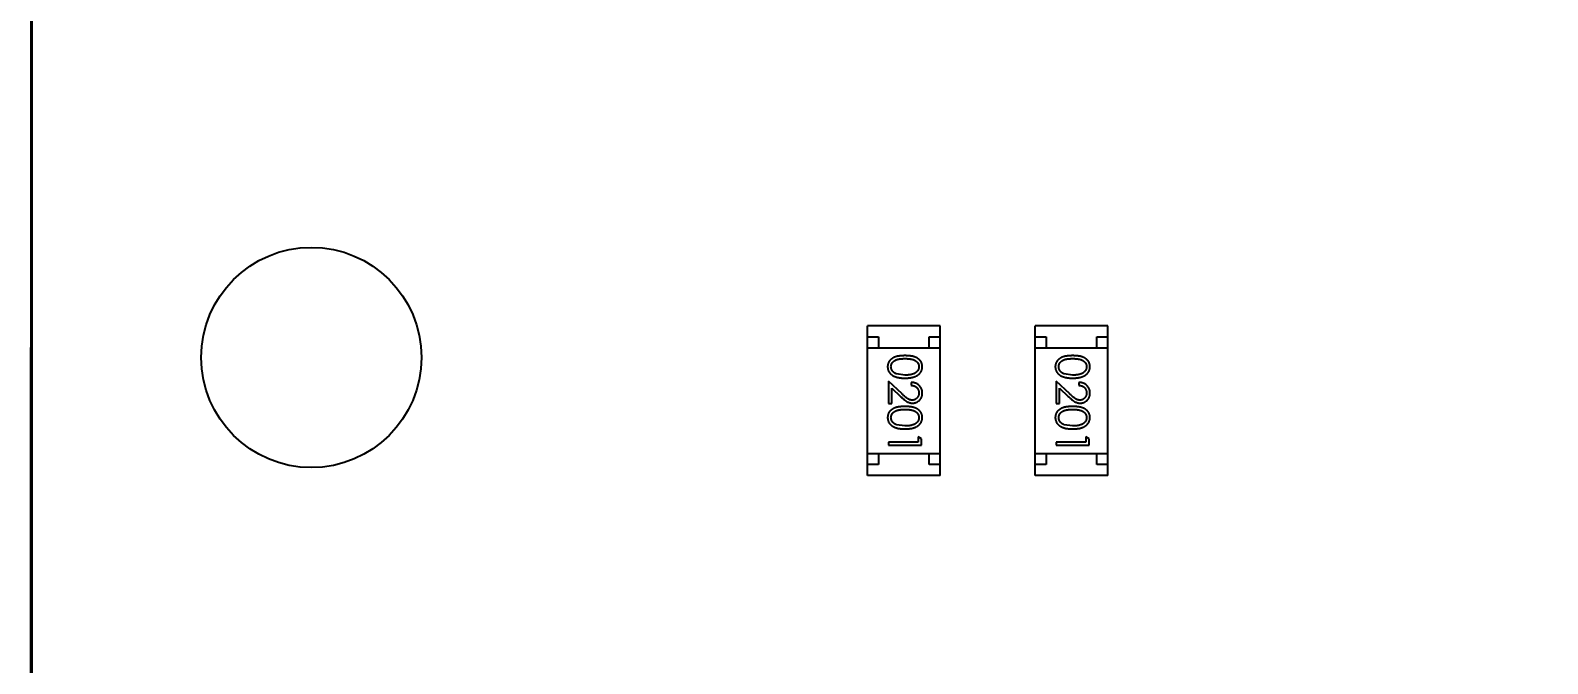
# Model space of a CAD drawing. Header units: inches. Extents: x -13 to 119, y -33 to 44.
# Drawn here: x 87.68 to 94.57, y 6.61 to 9.49 of the extents above; entities that cross this region are included whole.
import ezdxf

# ---------------------------------------------------------------- set-up
doc = ezdxf.new("R2010")
doc.units = ezdxf.units.IN
doc.header["$LTSCALE"] = 1.21
doc.header["$MEASUREMENT"] = 0
doc.header["$PDMODE"] = 3
doc.header["$PDSIZE"] = 0.3125
doc.layers.get('0').update_dxf_attribs({"linetype": 'CONTINUOUS'})
doc.layers.get('Defpoints').update_dxf_attribs({"linetype": 'CONTINUOUS'})
doc.layers.add('DIM', color=3, linetype='CONTINUOUS')
doc.styles.get("Standard").update_dxf_attribs({"font": 'txt', "width": 0.8})
doc.dimstyles.get("Standard").update_dxf_attribs({"dimtxt": 0.15625, "dimasz": 0.1875, "dimexe": 0.125, "dimexo": 0.0625, "dimgap": 0.09, "dimtad": 0, "dimtih": 1, "dimtoh": 1, "dimzin": 4, "dimdsep": 46, "dimtxsty": 'Standard', "dimblk": '_FILLED', "dimblk1": '_FILLED', "dimblk2": '_FILLED', "dimcen": 0.09, "dimazin": 1, "dimtp": 0.01, "dimtm": 0.01, "dimtfac": 1, "dimtofl": 0, "dimtmove": 0, "dimatfit": 3, "dimldrblk": '_FILLED', "dimfxl": 1, "dimtolj": 1, "dimtzin": 4, "dimarcsym": 0})

# ---------------------------------------------------------------- blocks, each defined once
blk = doc.blocks.new('_FILLED')
at = {"color": 0, "linetype": 'ByBlock'}
blk.add_solid([(0, 0), (-1, 0.1667), (-1, -0.1667)], dxfattribs=at)
blk = doc.blocks.new('*D26')
at = {"layer": 'Defpoints', "color": 0}
for p in [(87.6825, 22.6485), (108.0025, -8.1472), (108.0025, -17.2496)]:
    blk.add_point(p, dxfattribs=at)
at = {"layer": 'DIM', "color": 0, "lineweight": -2}
for p, q in [((87.6825, 22.586), (87.6825, -17.3746)), ((108.0025, -8.2097), (108.0025, -17.3746)), ((88.8825, -17.2496), (95.9125, -17.2496)), ((106.8025, -17.2496), (99.7725, -17.2496))]:
    blk.add_line(p, q, dxfattribs=at)
at = {"layer": 'DIM', "color": 0, "lineweight": -2, "xscale": 1.2, "yscale": 1.2, "zscale": 1.2, "rotation": 180}
blk.add_blockref('_FILLED', (87.6825, -17.2496), dxfattribs=at)
at = {"layer": 'DIM', "color": 0, "lineweight": -2, "xscale": 1.2, "yscale": 1.2, "zscale": 1.2}
blk.add_blockref('_FILLED', (108.0025, -17.2496), dxfattribs=at)
at = {"layer": 'DIM', "color": 0, "insert": (97.8425, -17.2496), "char_height": 1.2, "attachment_point": 5}
blk.add_mtext('\\A1;20.32', dxfattribs=at)

msp = doc.modelspace()

# ---------------------------------------------------------------- linework, layer by layer
at = {"color": 7, "linetype": 'Continuous'}
for p, q in [((87.6756, -1.8207), (87.6825, 22.6479)), ((91.4798, 7.4682), (91.4798, 8.1482)), ((91.8098, 8.1482), (91.4798, 8.1482)), ((91.8098, 7.4682), (91.8098, 8.1482)), ((92.2418, 7.4682), (92.2418, 8.1482)), ((92.5718, 8.1482), (92.2418, 8.1482)), ((92.5718, 7.4682), (92.5718, 8.1482)), ((91.4798, 8.0982), (91.5298, 8.0982)), ((91.5298, 8.0982), (91.5298, 8.0482)), ((91.7598, 8.0482), (91.7598, 8.0982)), ((91.7598, 8.0982), (91.8098, 8.0982)), ((92.2418, 8.0982), (92.2918, 8.0982)), ((92.2918, 8.0982), (92.2918, 8.0482)), ((92.5218, 8.0482), (92.5218, 8.0982)), ((92.5218, 8.0982), (92.5718, 8.0982)), ((91.4798, 8.0482), (91.8098, 8.0482)), ((92.2418, 8.0482), (92.5718, 8.0482)), ((91.6501, 7.9237), (91.6123, 7.9294)), ((92.4121, 7.9237), (92.3743, 7.9294)), ((91.5751, 7.8968), (91.5751, 7.7949)), ((91.6371, 7.8386), (91.5751, 7.8968)), ((91.5904, 7.7949), (91.5904, 7.8647)), ((91.5904, 7.8647), (91.6305, 7.8271)), ((91.6789, 7.891), (91.6789, 7.8776)), ((92.3371, 7.8968), (92.3371, 7.7949)), ((92.3991, 7.8386), (92.3371, 7.8968)), ((92.3524, 7.7949), (92.3524, 7.8647)), ((92.3524, 7.8647), (92.3925, 7.8271)), ((92.4409, 7.891), (92.4409, 7.8776)), ((91.5751, 7.7949), (91.5904, 7.7949)), ((92.3371, 7.7949), (92.3524, 7.7949)), ((91.6501, 7.6929), (91.6123, 7.6986)), ((92.4121, 7.6929), (92.3743, 7.6986)), ((91.5751, 7.6199), (91.5751, 7.6064)), ((91.7097, 7.6199), (91.5751, 7.6199)), ((91.5751, 7.6064), (91.7251, 7.6064)), ((91.7097, 7.6429), (91.7097, 7.6199)), ((91.7251, 7.6341), (91.7097, 7.6429)), ((91.7251, 7.6064), (91.7251, 7.6341)), ((92.3371, 7.6199), (92.3371, 7.6064)), ((92.4717, 7.6199), (92.3371, 7.6199)), ((92.3371, 7.6064), (92.4871, 7.6064)), ((92.4717, 7.6429), (92.4717, 7.6199)), ((92.4871, 7.6341), (92.4717, 7.6429)), ((92.4871, 7.6064), (92.4871, 7.6341)), ((91.4798, 7.5682), (91.8098, 7.5682)), ((91.5298, 7.5182), (91.4798, 7.5182)), ((91.5298, 7.5682), (91.5298, 7.5182)), ((91.7598, 7.5182), (91.7598, 7.5682)), ((91.8098, 7.5182), (91.7598, 7.5182)), ((92.2418, 7.5682), (92.5718, 7.5682)), ((92.2918, 7.5182), (92.2418, 7.5182)), ((92.2918, 7.5682), (92.2918, 7.5182)), ((92.5218, 7.5182), (92.5218, 7.5682)), ((92.5718, 7.5182), (92.5218, 7.5182)), ((91.8098, 7.4682), (91.4798, 7.4682)), ((92.5718, 7.4682), (92.2418, 7.4682))]:
    msp.add_line(p, q, dxfattribs=at)
msp.add_circle((88.9525, 8.0039), 0.5, dxfattribs=at)
for points, knots in [([(91.65, 8.0122), (91.6476, 8.0122), (91.643, 8.0121), (91.6362, 8.0118), (91.6298, 8.0113), (91.6239, 8.0106), (91.6184, 8.0097), (91.6132, 8.0087), (91.6085, 8.0073), (91.6042, 8.0058), (91.6002, 8.0041), (91.5964, 8.0023), (91.593, 8.0003), (91.5898, 7.9981), (91.5868, 7.9958), (91.5841, 7.9933), (91.5816, 7.9906), (91.5794, 7.9879), (91.5775, 7.9849), (91.5758, 7.9819), (91.5744, 7.9788), (91.5732, 7.9756), (91.5723, 7.9724), (91.5717, 7.969), (91.5713, 7.9655), (91.5712, 7.9632), (91.5712, 7.962)], [0, 0, 0, 0, 0.068113, 0.132564, 0.193427, 0.250218, 0.303569, 0.353576, 0.400235, 0.443586, 0.484619, 0.524292, 0.56238, 0.599049, 0.63494, 0.669782, 0.704009, 0.737842, 0.771098, 0.803896, 0.836415, 0.868639, 0.900715, 0.933378, 0.966213, 1, 1, 1, 1]), ([(91.5866, 7.9616), (91.5867, 7.9632), (91.5868, 7.9665), (91.5881, 7.9714), (91.5902, 7.9761), (91.5926, 7.9799), (91.5949, 7.9828), (91.5968, 7.9848), (91.599, 7.9867), (91.6013, 7.9885), (91.6038, 7.9901), (91.6065, 7.9916), (91.6094, 7.9929), (91.6125, 7.9942), (91.6159, 7.9953), (91.6197, 7.9962), (91.6238, 7.997), (91.6283, 7.9976), (91.6332, 7.9981), (91.6385, 7.9984), (91.6442, 7.9987), (91.6481, 7.9987), (91.6501, 7.9987)], [0, 0, 0, 0, 0.060034, 0.120278, 0.182348, 0.247919, 0.281641, 0.315701, 0.350322, 0.385703, 0.421819, 0.459196, 0.497866, 0.538301, 0.58121, 0.628183, 0.679403, 0.734699, 0.794074, 0.858416, 0.927049, 1, 1, 1, 1]), ([(91.7289, 7.962), (91.7289, 7.9632), (91.7288, 7.9655), (91.7284, 7.969), (91.7278, 7.9724), (91.7268, 7.9757), (91.7257, 7.9789), (91.7242, 7.982), (91.7225, 7.985), (91.7205, 7.988), (91.7183, 7.9908), (91.7159, 7.9935), (91.7132, 7.9959), (91.7102, 7.9982), (91.707, 8.0004), (91.7036, 8.0024), (91.6998, 8.0042), (91.6959, 8.0059), (91.6916, 8.0074), (91.6869, 8.0087), (91.6818, 8.0098), (91.6762, 8.0106), (91.6703, 8.0113), (91.6639, 8.0118), (91.6571, 8.0121), (91.6524, 8.0122), (91.65, 8.0122)], [0, 0, 0, 0, 0.033742, 0.066533, 0.099153, 0.13154, 0.164087, 0.196563, 0.229707, 0.263315, 0.297504, 0.331686, 0.366482, 0.4021, 0.438958, 0.476748, 0.515985, 0.556589, 0.599519, 0.645765, 0.695487, 0.748721, 0.805687, 0.866754, 0.931405, 1, 1, 1, 1]), ([(91.6501, 7.9987), (91.6521, 7.9987), (91.656, 7.9987), (91.6616, 7.9984), (91.6669, 7.9981), (91.6718, 7.9976), (91.6763, 7.997), (91.6805, 7.9962), (91.6842, 7.9952), (91.6877, 7.9942), (91.6908, 7.9929), (91.6937, 7.9916), (91.6964, 7.9901), (91.6989, 7.9884), (91.7012, 7.9867), (91.7033, 7.9848), (91.7053, 7.9828), (91.7075, 7.9799), (91.7099, 7.9762), (91.712, 7.9715), (91.7133, 7.9666), (91.7134, 7.9632), (91.7135, 7.9616)], [0, 0, 0, 0, 0.073302, 0.142286, 0.206253, 0.266017, 0.321612, 0.372532, 0.419497, 0.462398, 0.502825, 0.541489, 0.579034, 0.615143, 0.650298, 0.684912, 0.718701, 0.752189, 0.817245, 0.879117, 0.939613, 1, 1, 1, 1]), ([(92.412, 8.0122), (92.4096, 8.0122), (92.405, 8.0121), (92.3982, 8.0118), (92.3918, 8.0113), (92.3859, 8.0106), (92.3804, 8.0097), (92.3752, 8.0087), (92.3705, 8.0073), (92.3662, 8.0058), (92.3622, 8.0041), (92.3584, 8.0023), (92.355, 8.0003), (92.3518, 7.9981), (92.3488, 7.9958), (92.3461, 7.9933), (92.3436, 7.9906), (92.3414, 7.9879), (92.3395, 7.9849), (92.3378, 7.9819), (92.3364, 7.9788), (92.3352, 7.9756), (92.3343, 7.9724), (92.3337, 7.969), (92.3333, 7.9655), (92.3332, 7.9632), (92.3332, 7.962)], [0, 0, 0, 0, 0.068113, 0.132564, 0.193427, 0.250218, 0.303569, 0.353576, 0.400235, 0.443586, 0.484619, 0.524292, 0.56238, 0.599049, 0.63494, 0.669782, 0.704009, 0.737842, 0.771098, 0.803896, 0.836415, 0.868639, 0.900715, 0.933378, 0.966213, 1, 1, 1, 1]), ([(92.3486, 7.9616), (92.3487, 7.9632), (92.3488, 7.9665), (92.3501, 7.9714), (92.3522, 7.9761), (92.3546, 7.9799), (92.3569, 7.9828), (92.3588, 7.9848), (92.361, 7.9867), (92.3633, 7.9885), (92.3658, 7.9901), (92.3685, 7.9916), (92.3714, 7.9929), (92.3745, 7.9942), (92.3779, 7.9953), (92.3817, 7.9962), (92.3858, 7.997), (92.3903, 7.9976), (92.3952, 7.9981), (92.4005, 7.9984), (92.4062, 7.9987), (92.4101, 7.9987), (92.4121, 7.9987)], [0, 0, 0, 0, 0.060034, 0.120278, 0.182348, 0.247919, 0.281641, 0.315701, 0.350322, 0.385703, 0.421819, 0.459196, 0.497866, 0.538301, 0.58121, 0.628183, 0.679403, 0.734699, 0.794074, 0.858416, 0.927049, 1, 1, 1, 1]), ([(92.4909, 7.962), (92.4909, 7.9632), (92.4908, 7.9655), (92.4904, 7.969), (92.4898, 7.9724), (92.4888, 7.9757), (92.4877, 7.9789), (92.4862, 7.982), (92.4845, 7.985), (92.4825, 7.988), (92.4803, 7.9908), (92.4779, 7.9935), (92.4752, 7.9959), (92.4722, 7.9982), (92.469, 8.0004), (92.4656, 8.0024), (92.4618, 8.0042), (92.4579, 8.0059), (92.4536, 8.0074), (92.4489, 8.0087), (92.4438, 8.0098), (92.4382, 8.0106), (92.4323, 8.0113), (92.4259, 8.0118), (92.4191, 8.0121), (92.4144, 8.0122), (92.412, 8.0122)], [0, 0, 0, 0, 0.033742, 0.066533, 0.099153, 0.13154, 0.164087, 0.196563, 0.229707, 0.263315, 0.297504, 0.331686, 0.366482, 0.4021, 0.438958, 0.476748, 0.515985, 0.556589, 0.599519, 0.645765, 0.695487, 0.748721, 0.805687, 0.866754, 0.931405, 1, 1, 1, 1]), ([(92.4121, 7.9987), (92.4141, 7.9987), (92.418, 7.9987), (92.4236, 7.9984), (92.4289, 7.9981), (92.4338, 7.9976), (92.4383, 7.997), (92.4425, 7.9962), (92.4462, 7.9952), (92.4497, 7.9942), (92.4528, 7.9929), (92.4557, 7.9916), (92.4584, 7.9901), (92.4609, 7.9884), (92.4632, 7.9867), (92.4653, 7.9848), (92.4673, 7.9828), (92.4695, 7.9799), (92.4719, 7.9762), (92.474, 7.9715), (92.4753, 7.9666), (92.4754, 7.9632), (92.4755, 7.9616)], [0, 0, 0, 0, 0.073302, 0.142286, 0.206253, 0.266017, 0.321612, 0.372532, 0.419497, 0.462398, 0.502825, 0.541489, 0.579034, 0.615143, 0.650298, 0.684912, 0.718701, 0.752189, 0.817245, 0.879117, 0.939613, 1, 1, 1, 1]), ([(91.5712, 7.962), (91.5712, 7.9608), (91.5713, 7.9585), (91.5717, 7.955), (91.5724, 7.9515), (91.5733, 7.9482), (91.5745, 7.9449), (91.5759, 7.9417), (91.5777, 7.9386), (91.5797, 7.9356), (91.5819, 7.9327), (91.5845, 7.93), (91.5872, 7.9274), (91.5903, 7.925), (91.5936, 7.9227), (91.5972, 7.9207), (91.601, 7.9187), (91.605, 7.917), (91.6094, 7.9153), (91.6142, 7.914), (91.6193, 7.9128), (91.6247, 7.9119), (91.6305, 7.9112), (91.6367, 7.9106), (91.6432, 7.9103), (91.6477, 7.9103), (91.65, 7.9103)], [0, 0, 0, 0, 0.033824, 0.067298, 0.10028, 0.133019, 0.165736, 0.198792, 0.232372, 0.266409, 0.301016, 0.336196, 0.371972, 0.408574, 0.446394, 0.485225, 0.525372, 0.567224, 0.611081, 0.65775, 0.70702, 0.759235, 0.814484, 0.873227, 0.934937, 1, 1, 1, 1]), ([(91.6123, 7.9294), (91.6113, 7.9298), (91.6092, 7.9305), (91.6063, 7.9319), (91.6036, 7.9333), (91.6011, 7.9349), (91.5988, 7.9367), (91.5966, 7.9385), (91.5947, 7.9405), (91.5925, 7.9434), (91.5901, 7.947), (91.5881, 7.9518), (91.5868, 7.9566), (91.5867, 7.9599), (91.5866, 7.9616)], [0, 0, 0, 0, 0.075949, 0.148549, 0.218996, 0.286119, 0.351826, 0.416074, 0.478265, 0.540325, 0.660405, 0.774606, 0.887187, 1, 1, 1, 1]), ([(91.65, 7.9103), (91.6523, 7.9103), (91.6568, 7.9103), (91.6634, 7.9106), (91.6696, 7.9112), (91.6754, 7.9119), (91.6809, 7.9129), (91.686, 7.914), (91.6908, 7.9154), (91.6952, 7.917), (91.6993, 7.9189), (91.7031, 7.9208), (91.7066, 7.9229), (91.71, 7.9251), (91.713, 7.9275), (91.7158, 7.9301), (91.7183, 7.9328), (91.7205, 7.9357), (91.7225, 7.9387), (91.7242, 7.9418), (91.7257, 7.9449), (91.7268, 7.9482), (91.7278, 7.9515), (91.7284, 7.955), (91.7288, 7.9585), (91.7289, 7.9608), (91.7289, 7.962)], [0, 0, 0, 0, 0.065278, 0.127205, 0.186168, 0.241675, 0.294115, 0.343609, 0.390387, 0.434463, 0.476646, 0.517002, 0.555936, 0.593716, 0.630057, 0.665601, 0.700745, 0.734917, 0.768681, 0.802087, 0.834849, 0.867433, 0.900138, 0.932806, 0.966212, 1, 1, 1, 1]), ([(91.7135, 7.9616), (91.7134, 7.9599), (91.7133, 7.9567), (91.712, 7.9518), (91.7099, 7.9471), (91.7075, 7.9434), (91.7052, 7.9405), (91.7032, 7.9385), (91.701, 7.9365), (91.6985, 7.9347), (91.6958, 7.933), (91.6929, 7.9315), (91.6897, 7.93), (91.6863, 7.9287), (91.6826, 7.9276), (91.6787, 7.9265), (91.6745, 7.9257), (91.6701, 7.9249), (91.6655, 7.9244), (91.6605, 7.924), (91.6554, 7.9238), (91.6519, 7.9237), (91.6501, 7.9237)], [0, 0, 0, 0, 0.059689, 0.119507, 0.181075, 0.246162, 0.279894, 0.314468, 0.350403, 0.387474, 0.426147, 0.466624, 0.508745, 0.553328, 0.600058, 0.649177, 0.700552, 0.754894, 0.811825, 0.871514, 0.934319, 1, 1, 1, 1]), ([(92.3332, 7.962), (92.3332, 7.9608), (92.3333, 7.9585), (92.3337, 7.955), (92.3344, 7.9515), (92.3353, 7.9482), (92.3365, 7.9449), (92.3379, 7.9417), (92.3397, 7.9386), (92.3417, 7.9356), (92.3439, 7.9327), (92.3465, 7.93), (92.3492, 7.9274), (92.3523, 7.925), (92.3556, 7.9227), (92.3592, 7.9207), (92.363, 7.9187), (92.367, 7.917), (92.3714, 7.9153), (92.3762, 7.914), (92.3813, 7.9128), (92.3867, 7.9119), (92.3925, 7.9112), (92.3987, 7.9106), (92.4052, 7.9103), (92.4097, 7.9103), (92.412, 7.9103)], [0, 0, 0, 0, 0.033824, 0.067298, 0.10028, 0.133019, 0.165736, 0.198792, 0.232372, 0.266409, 0.301016, 0.336196, 0.371972, 0.408574, 0.446394, 0.485225, 0.525372, 0.567224, 0.611081, 0.65775, 0.70702, 0.759235, 0.814484, 0.873227, 0.934937, 1, 1, 1, 1]), ([(92.3743, 7.9294), (92.3733, 7.9298), (92.3713, 7.9305), (92.3683, 7.9319), (92.3656, 7.9333), (92.3631, 7.9349), (92.3608, 7.9367), (92.3586, 7.9385), (92.3567, 7.9405), (92.3545, 7.9434), (92.3521, 7.947), (92.3501, 7.9518), (92.3488, 7.9566), (92.3487, 7.9599), (92.3486, 7.9616)], [0, 0, 0, 0, 0.075949, 0.148549, 0.218996, 0.286119, 0.351826, 0.416074, 0.478265, 0.540325, 0.660405, 0.774606, 0.887187, 1, 1, 1, 1]), ([(92.412, 7.9103), (92.4143, 7.9103), (92.4188, 7.9103), (92.4254, 7.9106), (92.4316, 7.9112), (92.4374, 7.9119), (92.4429, 7.9129), (92.448, 7.914), (92.4528, 7.9154), (92.4572, 7.917), (92.4613, 7.9189), (92.4651, 7.9208), (92.4687, 7.9229), (92.472, 7.9251), (92.475, 7.9275), (92.4778, 7.9301), (92.4803, 7.9328), (92.4825, 7.9357), (92.4845, 7.9387), (92.4862, 7.9418), (92.4877, 7.9449), (92.4888, 7.9482), (92.4898, 7.9515), (92.4904, 7.955), (92.4908, 7.9585), (92.4909, 7.9608), (92.4909, 7.962)], [0, 0, 0, 0, 0.065278, 0.127205, 0.186168, 0.241675, 0.294115, 0.343609, 0.390387, 0.434463, 0.476646, 0.517002, 0.555936, 0.593716, 0.630057, 0.665601, 0.700745, 0.734917, 0.768681, 0.802087, 0.834849, 0.867433, 0.900138, 0.932806, 0.966212, 1, 1, 1, 1]), ([(92.4755, 7.9616), (92.4754, 7.9599), (92.4753, 7.9567), (92.474, 7.9518), (92.4719, 7.9471), (92.4695, 7.9434), (92.4672, 7.9405), (92.4652, 7.9385), (92.463, 7.9365), (92.4605, 7.9347), (92.4578, 7.933), (92.4549, 7.9315), (92.4517, 7.93), (92.4483, 7.9287), (92.4446, 7.9276), (92.4407, 7.9265), (92.4365, 7.9257), (92.4321, 7.9249), (92.4275, 7.9244), (92.4225, 7.924), (92.4174, 7.9238), (92.4139, 7.9237), (92.4121, 7.9237)], [0, 0, 0, 0, 0.059689, 0.119507, 0.181075, 0.246162, 0.279894, 0.314468, 0.350403, 0.387474, 0.426147, 0.466624, 0.508745, 0.553328, 0.600058, 0.649177, 0.700552, 0.754894, 0.811825, 0.871514, 0.934319, 1, 1, 1, 1]), ([(91.7289, 7.8421), (91.7289, 7.8438), (91.7288, 7.8471), (91.7281, 7.8519), (91.727, 7.8565), (91.7255, 7.861), (91.7235, 7.8652), (91.721, 7.8692), (91.7182, 7.873), (91.7149, 7.8766), (91.7113, 7.8798), (91.7074, 7.8827), (91.7032, 7.8851), (91.6988, 7.8872), (91.6942, 7.8888), (91.6893, 7.89), (91.6842, 7.8908), (91.6807, 7.8909), (91.6789, 7.891)], [0, 0, 0, 0, 0.06445, 0.126725, 0.187421, 0.247417, 0.306749, 0.366595, 0.427749, 0.490235, 0.553031, 0.614805, 0.676505, 0.738096, 0.801021, 0.864897, 0.931209, 1, 1, 1, 1]), ([(91.6789, 7.8776), (91.6802, 7.8774), (91.6828, 7.8772), (91.6866, 7.8764), (91.6902, 7.8755), (91.6935, 7.8743), (91.6966, 7.8728), (91.6994, 7.871), (91.7021, 7.869), (91.7044, 7.8668), (91.7066, 7.8643), (91.7084, 7.8617), (91.71, 7.8589), (91.7113, 7.856), (91.7123, 7.8529), (91.713, 7.8497), (91.7134, 7.8463), (91.7135, 7.844), (91.7135, 7.8428)], [0, 0, 0, 0, 0.073648, 0.143686, 0.210962, 0.275557, 0.338064, 0.399311, 0.4594, 0.51934, 0.579024, 0.637809, 0.695959, 0.754122, 0.813113, 0.873453, 0.935561, 1, 1, 1, 1]), ([(92.4909, 7.8421), (92.4909, 7.8438), (92.4908, 7.8471), (92.4901, 7.8519), (92.489, 7.8565), (92.4875, 7.861), (92.4855, 7.8652), (92.483, 7.8692), (92.4802, 7.873), (92.4769, 7.8766), (92.4733, 7.8798), (92.4694, 7.8827), (92.4652, 7.8851), (92.4608, 7.8872), (92.4562, 7.8888), (92.4513, 7.89), (92.4462, 7.8908), (92.4427, 7.8909), (92.4409, 7.891)], [0, 0, 0, 0, 0.06445, 0.126725, 0.187421, 0.247417, 0.306749, 0.366595, 0.427749, 0.490235, 0.553031, 0.614805, 0.676505, 0.738096, 0.801021, 0.864897, 0.931209, 1, 1, 1, 1]), ([(92.4409, 7.8776), (92.4422, 7.8774), (92.4448, 7.8772), (92.4486, 7.8764), (92.4522, 7.8755), (92.4555, 7.8743), (92.4586, 7.8728), (92.4614, 7.871), (92.4641, 7.869), (92.4664, 7.8668), (92.4686, 7.8643), (92.4704, 7.8617), (92.472, 7.8589), (92.4733, 7.856), (92.4743, 7.8529), (92.475, 7.8497), (92.4754, 7.8463), (92.4755, 7.844), (92.4755, 7.8428)], [0, 0, 0, 0, 0.073648, 0.143686, 0.210962, 0.275557, 0.338064, 0.399311, 0.4594, 0.51934, 0.579024, 0.637809, 0.695959, 0.754122, 0.813113, 0.873453, 0.935561, 1, 1, 1, 1]), ([(91.6305, 7.8271), (91.632, 7.8257), (91.635, 7.8229), (91.6394, 7.819), (91.6435, 7.8154), (91.6474, 7.8122), (91.651, 7.8094), (91.6544, 7.8069), (91.6575, 7.8048), (91.6613, 7.8025), (91.6661, 7.8002), (91.672, 7.7982), (91.6781, 7.797), (91.6822, 7.7969), (91.6843, 7.7968)], [0, 0, 0, 0, 0.09953, 0.192079, 0.277712, 0.357454, 0.429648, 0.495771, 0.555538, 0.608657, 0.707578, 0.804328, 0.901298, 1, 1, 1, 1]), ([(91.6831, 7.8103), (91.6815, 7.8103), (91.6782, 7.8104), (91.6735, 7.8115), (91.6688, 7.8132), (91.665, 7.8152), (91.6619, 7.8172), (91.6592, 7.8191), (91.6563, 7.8214), (91.653, 7.8241), (91.6494, 7.8272), (91.6456, 7.8306), (91.6415, 7.8345), (91.6386, 7.8372), (91.6371, 7.8386)], [0, 0, 0, 0, 0.088014, 0.174976, 0.2638, 0.355443, 0.406413, 0.465519, 0.533076, 0.609353, 0.693899, 0.787171, 0.889197, 1, 1, 1, 1]), ([(91.7135, 7.8428), (91.7135, 7.8417), (91.7134, 7.8395), (91.713, 7.8362), (91.7123, 7.8331), (91.7113, 7.8302), (91.71, 7.8273), (91.7085, 7.8246), (91.7067, 7.8221), (91.7046, 7.8197), (91.7023, 7.8175), (91.6999, 7.8156), (91.6973, 7.8139), (91.6947, 7.8126), (91.692, 7.8115), (91.6891, 7.8108), (91.6861, 7.8103), (91.6841, 7.8103), (91.6831, 7.8103)], [0, 0, 0, 0, 0.068027, 0.133505, 0.19695, 0.26027, 0.322741, 0.384982, 0.448465, 0.513424, 0.578224, 0.640011, 0.700094, 0.760067, 0.819012, 0.877878, 0.938035, 1, 1, 1, 1]), ([(91.6843, 7.7968), (91.6858, 7.7968), (91.6887, 7.7969), (91.693, 7.7975), (91.6972, 7.7985), (91.7012, 7.7998), (91.705, 7.8016), (91.7087, 7.8038), (91.7123, 7.8064), (91.7157, 7.8093), (91.7188, 7.8125), (91.7215, 7.816), (91.7238, 7.8198), (91.7257, 7.8238), (91.7271, 7.828), (91.7281, 7.8325), (91.7288, 7.8372), (91.7289, 7.8405), (91.7289, 7.8421)], [0, 0, 0, 0, 0.06271, 0.123347, 0.183401, 0.242828, 0.302097, 0.36242, 0.423725, 0.487032, 0.550491, 0.612709, 0.674265, 0.73617, 0.799211, 0.863483, 0.930525, 1, 1, 1, 1]), ([(92.3925, 7.8271), (92.394, 7.8257), (92.397, 7.8229), (92.4014, 7.819), (92.4055, 7.8154), (92.4094, 7.8122), (92.413, 7.8094), (92.4164, 7.8069), (92.4195, 7.8048), (92.4233, 7.8025), (92.4281, 7.8002), (92.434, 7.7982), (92.4401, 7.797), (92.4442, 7.7969), (92.4463, 7.7968)], [0, 0, 0, 0, 0.09953, 0.192079, 0.277712, 0.357454, 0.429648, 0.495771, 0.555538, 0.608657, 0.707578, 0.804328, 0.901298, 1, 1, 1, 1]), ([(92.4451, 7.8103), (92.4435, 7.8103), (92.4402, 7.8104), (92.4355, 7.8115), (92.4308, 7.8132), (92.427, 7.8152), (92.4239, 7.8172), (92.4212, 7.8191), (92.4183, 7.8214), (92.415, 7.8241), (92.4114, 7.8272), (92.4076, 7.8306), (92.4035, 7.8345), (92.4006, 7.8372), (92.3991, 7.8386)], [0, 0, 0, 0, 0.088014, 0.174976, 0.2638, 0.355443, 0.406413, 0.465519, 0.533076, 0.609353, 0.693899, 0.787171, 0.889197, 1, 1, 1, 1]), ([(92.4755, 7.8428), (92.4755, 7.8417), (92.4754, 7.8395), (92.475, 7.8362), (92.4743, 7.8331), (92.4733, 7.8302), (92.472, 7.8273), (92.4705, 7.8246), (92.4687, 7.8221), (92.4666, 7.8197), (92.4643, 7.8175), (92.4619, 7.8156), (92.4593, 7.8139), (92.4567, 7.8126), (92.454, 7.8115), (92.4511, 7.8108), (92.4481, 7.8103), (92.4461, 7.8103), (92.4451, 7.8103)], [0, 0, 0, 0, 0.068027, 0.133505, 0.19695, 0.26027, 0.322741, 0.384982, 0.448465, 0.513424, 0.578224, 0.640011, 0.700094, 0.760067, 0.819012, 0.877878, 0.938035, 1, 1, 1, 1]), ([(92.4463, 7.7968), (92.4478, 7.7968), (92.4507, 7.7969), (92.455, 7.7975), (92.4592, 7.7985), (92.4632, 7.7998), (92.467, 7.8016), (92.4707, 7.8038), (92.4743, 7.8064), (92.4777, 7.8093), (92.4808, 7.8125), (92.4835, 7.816), (92.4858, 7.8198), (92.4877, 7.8238), (92.4891, 7.828), (92.4901, 7.8325), (92.4908, 7.8372), (92.4909, 7.8405), (92.4909, 7.8421)], [0, 0, 0, 0, 0.06271, 0.123347, 0.183401, 0.242828, 0.302097, 0.36242, 0.423725, 0.487032, 0.550491, 0.612709, 0.674265, 0.73617, 0.799211, 0.863483, 0.930525, 1, 1, 1, 1]), ([(91.65, 7.7814), (91.6476, 7.7814), (91.643, 7.7814), (91.6362, 7.7811), (91.6298, 7.7806), (91.6239, 7.7798), (91.6184, 7.7789), (91.6132, 7.7779), (91.6085, 7.7766), (91.6042, 7.7751), (91.6002, 7.7734), (91.5964, 7.7715), (91.593, 7.7695), (91.5898, 7.7673), (91.5868, 7.765), (91.5841, 7.7625), (91.5816, 7.7599), (91.5794, 7.7571), (91.5775, 7.7542), (91.5758, 7.7511), (91.5744, 7.7481), (91.5732, 7.7449), (91.5723, 7.7416), (91.5717, 7.7382), (91.5713, 7.7348), (91.5712, 7.7324), (91.5712, 7.7313)], [0, 0, 0, 0, 0.068113, 0.132564, 0.193427, 0.250218, 0.303569, 0.353576, 0.400235, 0.443586, 0.484619, 0.524292, 0.56238, 0.599049, 0.63494, 0.669782, 0.704009, 0.737842, 0.771098, 0.803896, 0.836415, 0.868639, 0.900715, 0.933378, 0.966213, 1, 1, 1, 1]), ([(91.5712, 7.7313), (91.5712, 7.7301), (91.5713, 7.7277), (91.5717, 7.7242), (91.5724, 7.7207), (91.5733, 7.7174), (91.5745, 7.7141), (91.5759, 7.7109), (91.5777, 7.7079), (91.5797, 7.7048), (91.5819, 7.7019), (91.5845, 7.6992), (91.5872, 7.6966), (91.5903, 7.6942), (91.5936, 7.692), (91.5972, 7.6899), (91.601, 7.688), (91.605, 7.6862), (91.6094, 7.6846), (91.6142, 7.6832), (91.6193, 7.6821), (91.6247, 7.6811), (91.6305, 7.6804), (91.6367, 7.6799), (91.6432, 7.6796), (91.6477, 7.6795), (91.65, 7.6795)], [0, 0, 0, 0, 0.033824, 0.067298, 0.10028, 0.133019, 0.165736, 0.198792, 0.232372, 0.266409, 0.301016, 0.336196, 0.371972, 0.408574, 0.446394, 0.485225, 0.525372, 0.567224, 0.611081, 0.65775, 0.70702, 0.759235, 0.814484, 0.873227, 0.934937, 1, 1, 1, 1]), ([(91.5866, 7.7308), (91.5867, 7.7325), (91.5868, 7.7358), (91.5881, 7.7406), (91.5902, 7.7454), (91.5926, 7.7491), (91.5949, 7.752), (91.5968, 7.7541), (91.599, 7.7559), (91.6013, 7.7577), (91.6038, 7.7594), (91.6065, 7.7608), (91.6094, 7.7622), (91.6125, 7.7634), (91.6159, 7.7645), (91.6197, 7.7654), (91.6238, 7.7662), (91.6283, 7.7669), (91.6332, 7.7673), (91.6385, 7.7677), (91.6442, 7.7679), (91.6481, 7.7679), (91.6501, 7.7679)], [0, 0, 0, 0, 0.060034, 0.120278, 0.182348, 0.247919, 0.281641, 0.315701, 0.350322, 0.385703, 0.421819, 0.459196, 0.497866, 0.538301, 0.58121, 0.628183, 0.679403, 0.734699, 0.794074, 0.858416, 0.927049, 1, 1, 1, 1]), ([(91.6123, 7.6986), (91.6113, 7.699), (91.6092, 7.6998), (91.6063, 7.7011), (91.6036, 7.7026), (91.6011, 7.7042), (91.5988, 7.7059), (91.5966, 7.7078), (91.5947, 7.7098), (91.5925, 7.7126), (91.5901, 7.7163), (91.5881, 7.721), (91.5868, 7.7258), (91.5867, 7.7291), (91.5866, 7.7308)], [0, 0, 0, 0, 0.075949, 0.148549, 0.218996, 0.286119, 0.351826, 0.416074, 0.478265, 0.540325, 0.660405, 0.774606, 0.887187, 1, 1, 1, 1]), ([(91.7289, 7.7313), (91.7289, 7.7324), (91.7288, 7.7348), (91.7284, 7.7382), (91.7278, 7.7416), (91.7268, 7.7449), (91.7257, 7.7481), (91.7242, 7.7512), (91.7225, 7.7543), (91.7205, 7.7572), (91.7183, 7.76), (91.7159, 7.7627), (91.7132, 7.7651), (91.7102, 7.7675), (91.707, 7.7696), (91.7036, 7.7717), (91.6998, 7.7735), (91.6959, 7.7751), (91.6916, 7.7766), (91.6869, 7.7779), (91.6818, 7.779), (91.6762, 7.7799), (91.6703, 7.7806), (91.6639, 7.7811), (91.6571, 7.7814), (91.6524, 7.7814), (91.65, 7.7814)], [0, 0, 0, 0, 0.033742, 0.066533, 0.099153, 0.13154, 0.164087, 0.196563, 0.229707, 0.263315, 0.297504, 0.331686, 0.366482, 0.4021, 0.438958, 0.476748, 0.515985, 0.556589, 0.599519, 0.645765, 0.695487, 0.748721, 0.805687, 0.866754, 0.931405, 1, 1, 1, 1]), ([(91.65, 7.6795), (91.6523, 7.6795), (91.6568, 7.6796), (91.6634, 7.6799), (91.6696, 7.6804), (91.6754, 7.6811), (91.6809, 7.6821), (91.686, 7.6833), (91.6908, 7.6847), (91.6952, 7.6863), (91.6993, 7.6881), (91.7031, 7.69), (91.7066, 7.6921), (91.71, 7.6943), (91.713, 7.6968), (91.7158, 7.6993), (91.7183, 7.7021), (91.7205, 7.7049), (91.7225, 7.7079), (91.7242, 7.711), (91.7257, 7.7142), (91.7268, 7.7174), (91.7278, 7.7208), (91.7284, 7.7242), (91.7288, 7.7277), (91.7289, 7.7301), (91.7289, 7.7313)], [0, 0, 0, 0, 0.065278, 0.127205, 0.186168, 0.241675, 0.294115, 0.343609, 0.390387, 0.434463, 0.476646, 0.517002, 0.555936, 0.593716, 0.630057, 0.665601, 0.700745, 0.734917, 0.768681, 0.802087, 0.834849, 0.867433, 0.900138, 0.932806, 0.966212, 1, 1, 1, 1]), ([(91.6501, 7.7679), (91.6521, 7.7679), (91.656, 7.7679), (91.6616, 7.7677), (91.6669, 7.7673), (91.6718, 7.7668), (91.6763, 7.7662), (91.6805, 7.7654), (91.6842, 7.7645), (91.6877, 7.7634), (91.6908, 7.7621), (91.6937, 7.7608), (91.6964, 7.7593), (91.6989, 7.7577), (91.7012, 7.7559), (91.7033, 7.754), (91.7053, 7.752), (91.7075, 7.7491), (91.7099, 7.7454), (91.712, 7.7407), (91.7133, 7.7358), (91.7134, 7.7325), (91.7135, 7.7308)], [0, 0, 0, 0, 0.073302, 0.142286, 0.206253, 0.266017, 0.321612, 0.372532, 0.419497, 0.462398, 0.502825, 0.541489, 0.579034, 0.615143, 0.650298, 0.684912, 0.718701, 0.752189, 0.817245, 0.879117, 0.939613, 1, 1, 1, 1]), ([(91.7135, 7.7308), (91.7134, 7.7292), (91.7133, 7.7259), (91.712, 7.721), (91.7099, 7.7164), (91.7075, 7.7126), (91.7052, 7.7098), (91.7032, 7.7077), (91.701, 7.7058), (91.6985, 7.704), (91.6958, 7.7023), (91.6929, 7.7007), (91.6897, 7.6993), (91.6863, 7.6979), (91.6826, 7.6968), (91.6787, 7.6957), (91.6745, 7.6949), (91.6701, 7.6942), (91.6655, 7.6937), (91.6605, 7.6932), (91.6554, 7.693), (91.6519, 7.693), (91.6501, 7.6929)], [0, 0, 0, 0, 0.059689, 0.119507, 0.181075, 0.246162, 0.279894, 0.314468, 0.350403, 0.387474, 0.426147, 0.466624, 0.508745, 0.553328, 0.600058, 0.649177, 0.700552, 0.754894, 0.811825, 0.871514, 0.934319, 1, 1, 1, 1]), ([(92.412, 7.7814), (92.4096, 7.7814), (92.405, 7.7814), (92.3982, 7.7811), (92.3918, 7.7806), (92.3859, 7.7798), (92.3804, 7.7789), (92.3752, 7.7779), (92.3705, 7.7766), (92.3662, 7.7751), (92.3622, 7.7734), (92.3584, 7.7715), (92.355, 7.7695), (92.3518, 7.7673), (92.3488, 7.765), (92.3461, 7.7625), (92.3436, 7.7599), (92.3414, 7.7571), (92.3395, 7.7542), (92.3378, 7.7511), (92.3364, 7.7481), (92.3352, 7.7449), (92.3343, 7.7416), (92.3337, 7.7382), (92.3333, 7.7348), (92.3332, 7.7324), (92.3332, 7.7313)], [0, 0, 0, 0, 0.068113, 0.132564, 0.193427, 0.250218, 0.303569, 0.353576, 0.400235, 0.443586, 0.484619, 0.524292, 0.56238, 0.599049, 0.63494, 0.669782, 0.704009, 0.737842, 0.771098, 0.803896, 0.836415, 0.868639, 0.900715, 0.933378, 0.966213, 1, 1, 1, 1]), ([(92.3332, 7.7313), (92.3332, 7.7301), (92.3333, 7.7277), (92.3337, 7.7242), (92.3344, 7.7207), (92.3353, 7.7174), (92.3365, 7.7141), (92.3379, 7.7109), (92.3397, 7.7079), (92.3417, 7.7048), (92.3439, 7.7019), (92.3465, 7.6992), (92.3492, 7.6966), (92.3523, 7.6942), (92.3556, 7.692), (92.3592, 7.6899), (92.363, 7.688), (92.367, 7.6862), (92.3714, 7.6846), (92.3762, 7.6832), (92.3813, 7.6821), (92.3867, 7.6811), (92.3925, 7.6804), (92.3987, 7.6799), (92.4052, 7.6796), (92.4097, 7.6795), (92.412, 7.6795)], [0, 0, 0, 0, 0.033824, 0.067298, 0.10028, 0.133019, 0.165736, 0.198792, 0.232372, 0.266409, 0.301016, 0.336196, 0.371972, 0.408574, 0.446394, 0.485225, 0.525372, 0.567224, 0.611081, 0.65775, 0.70702, 0.759235, 0.814484, 0.873227, 0.934937, 1, 1, 1, 1]), ([(92.3486, 7.7308), (92.3487, 7.7325), (92.3488, 7.7358), (92.3501, 7.7406), (92.3522, 7.7454), (92.3546, 7.7491), (92.3569, 7.752), (92.3588, 7.7541), (92.361, 7.7559), (92.3633, 7.7577), (92.3658, 7.7594), (92.3685, 7.7608), (92.3714, 7.7622), (92.3745, 7.7634), (92.3779, 7.7645), (92.3817, 7.7654), (92.3858, 7.7662), (92.3903, 7.7669), (92.3952, 7.7673), (92.4005, 7.7677), (92.4062, 7.7679), (92.4101, 7.7679), (92.4121, 7.7679)], [0, 0, 0, 0, 0.060034, 0.120278, 0.182348, 0.247919, 0.281641, 0.315701, 0.350322, 0.385703, 0.421819, 0.459196, 0.497866, 0.538301, 0.58121, 0.628183, 0.679403, 0.734699, 0.794074, 0.858416, 0.927049, 1, 1, 1, 1]), ([(92.3743, 7.6986), (92.3733, 7.699), (92.3713, 7.6998), (92.3683, 7.7011), (92.3656, 7.7026), (92.3631, 7.7042), (92.3608, 7.7059), (92.3586, 7.7078), (92.3567, 7.7098), (92.3545, 7.7126), (92.3521, 7.7163), (92.3501, 7.721), (92.3488, 7.7258), (92.3487, 7.7291), (92.3486, 7.7308)], [0, 0, 0, 0, 0.075949, 0.148549, 0.218996, 0.286119, 0.351826, 0.416074, 0.478265, 0.540325, 0.660405, 0.774606, 0.887187, 1, 1, 1, 1]), ([(92.4909, 7.7313), (92.4909, 7.7324), (92.4908, 7.7348), (92.4904, 7.7382), (92.4898, 7.7416), (92.4888, 7.7449), (92.4877, 7.7481), (92.4862, 7.7512), (92.4845, 7.7543), (92.4825, 7.7572), (92.4803, 7.76), (92.4779, 7.7627), (92.4752, 7.7651), (92.4722, 7.7675), (92.469, 7.7696), (92.4656, 7.7717), (92.4618, 7.7735), (92.4579, 7.7751), (92.4536, 7.7766), (92.4489, 7.7779), (92.4438, 7.779), (92.4382, 7.7799), (92.4323, 7.7806), (92.4259, 7.7811), (92.4191, 7.7814), (92.4144, 7.7814), (92.412, 7.7814)], [0, 0, 0, 0, 0.033742, 0.066533, 0.099153, 0.13154, 0.164087, 0.196563, 0.229707, 0.263315, 0.297504, 0.331686, 0.366482, 0.4021, 0.438958, 0.476748, 0.515985, 0.556589, 0.599519, 0.645765, 0.695487, 0.748721, 0.805687, 0.866754, 0.931405, 1, 1, 1, 1]), ([(92.412, 7.6795), (92.4143, 7.6795), (92.4188, 7.6796), (92.4254, 7.6799), (92.4316, 7.6804), (92.4374, 7.6811), (92.4429, 7.6821), (92.448, 7.6833), (92.4528, 7.6847), (92.4572, 7.6863), (92.4613, 7.6881), (92.4651, 7.69), (92.4687, 7.6921), (92.472, 7.6943), (92.475, 7.6968), (92.4778, 7.6993), (92.4803, 7.7021), (92.4825, 7.7049), (92.4845, 7.7079), (92.4862, 7.711), (92.4877, 7.7142), (92.4888, 7.7174), (92.4898, 7.7208), (92.4904, 7.7242), (92.4908, 7.7277), (92.4909, 7.7301), (92.4909, 7.7313)], [0, 0, 0, 0, 0.065278, 0.127205, 0.186168, 0.241675, 0.294115, 0.343609, 0.390387, 0.434463, 0.476646, 0.517002, 0.555936, 0.593716, 0.630057, 0.665601, 0.700745, 0.734917, 0.768681, 0.802087, 0.834849, 0.867433, 0.900138, 0.932806, 0.966212, 1, 1, 1, 1]), ([(92.4121, 7.7679), (92.4141, 7.7679), (92.418, 7.7679), (92.4236, 7.7677), (92.4289, 7.7673), (92.4338, 7.7668), (92.4383, 7.7662), (92.4425, 7.7654), (92.4462, 7.7645), (92.4497, 7.7634), (92.4528, 7.7621), (92.4557, 7.7608), (92.4584, 7.7593), (92.4609, 7.7577), (92.4632, 7.7559), (92.4653, 7.754), (92.4673, 7.752), (92.4695, 7.7491), (92.4719, 7.7454), (92.474, 7.7407), (92.4753, 7.7358), (92.4754, 7.7325), (92.4755, 7.7308)], [0, 0, 0, 0, 0.073302, 0.142286, 0.206253, 0.266017, 0.321612, 0.372532, 0.419497, 0.462398, 0.502825, 0.541489, 0.579034, 0.615143, 0.650298, 0.684912, 0.718701, 0.752189, 0.817245, 0.879117, 0.939613, 1, 1, 1, 1]), ([(92.4755, 7.7308), (92.4754, 7.7292), (92.4753, 7.7259), (92.474, 7.721), (92.4719, 7.7164), (92.4695, 7.7126), (92.4672, 7.7098), (92.4652, 7.7077), (92.463, 7.7058), (92.4605, 7.704), (92.4578, 7.7023), (92.4549, 7.7007), (92.4517, 7.6993), (92.4483, 7.6979), (92.4446, 7.6968), (92.4407, 7.6957), (92.4365, 7.6949), (92.4321, 7.6942), (92.4275, 7.6937), (92.4225, 7.6932), (92.4174, 7.693), (92.4139, 7.693), (92.4121, 7.6929)], [0, 0, 0, 0, 0.059689, 0.119507, 0.181075, 0.246162, 0.279894, 0.314468, 0.350403, 0.387474, 0.426147, 0.466624, 0.508745, 0.553328, 0.600058, 0.649177, 0.700552, 0.754894, 0.811825, 0.871514, 0.934319, 1, 1, 1, 1])]:
    msp.add_open_spline(points, degree=3, knots=knots, dxfattribs=at)

# ---------------------------------------------------------------- dimensions: what is measured, and where the dimension line sits
at = {"layer": 'DIM'}
dim = msp.add_linear_dim(base=(108.0025, -17.2496), p1=(87.6825, 22.6485), p2=(108.0025, -8.1472), dimstyle='Standard', override={"dimtxt": 1.2, "dimasz": 1.2, "dimtih": 0, "dimtoh": 0, "dimzin": 0, "dimcen": 0.198, "dimadec": 0, "dimazin": 0, "dimtp": 0, "dimtm": 0, "dimtdec": 4, "dimtzin": 0}, dxfattribs=at)
dim.commit()
dim.dimension.update_dxf_attribs({"geometry": '*D26', "text_midpoint": (97.8425, -17.2496)})

doc.saveas('drawing.dxf')
